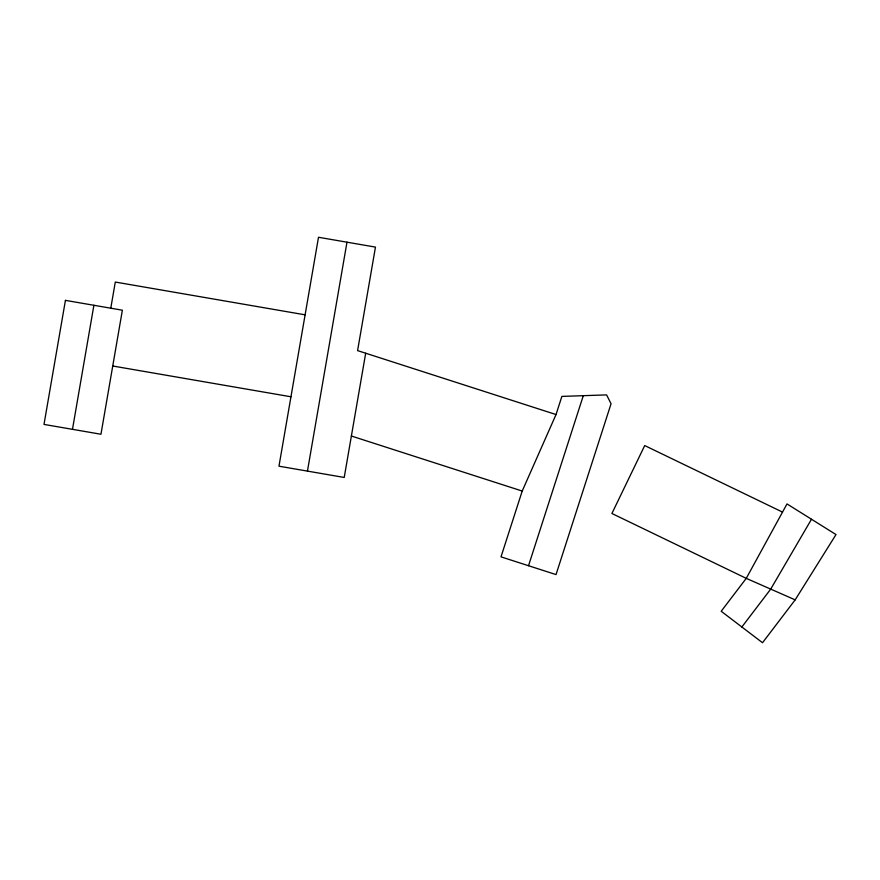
<?xml version="1.0" encoding="UTF-8"?>
<svg xmlns="http://www.w3.org/2000/svg" width="880" height="880" viewBox="0 0 880 880"><rect width="100%" height="100%" fill="white"/><g stroke="black" fill="none" stroke-linecap="round" stroke-linejoin="round"><path stroke-width="1.32" d="M72.479 429.33L93.896 305.283M110.781 308.198L115.302 282.051L305.118 314.831M307.45 471.108L346.984 242.187M365.684 353.221L344.223 477.455L278.971 466.191L318.505 237.27L375.463 247.104L357.588 350.614L556.028 414.546L561.869 396.407L606.595 394.889L611.061 403.744L556.028 574.585L501.006 556.864L522.214 491.051L556.028 414.546M528.517 565.73L583.297 395.681M811.492 519.244L770.715 589.105L741.862 626.989M795.168 599.863L836 534.567L786.995 503.921L746.262 578.358L721.204 611.259L762.52 642.73L795.168 599.863L746.262 578.358L611.908 513.491L644.71 445.566L782.518 512.094M112.739 366.003L290.961 396.781M351.384 436.018L522.214 491.051M65.428 300.366L44 424.413L100.958 434.247L122.375 310.2L65.428 300.366"/></g></svg>
